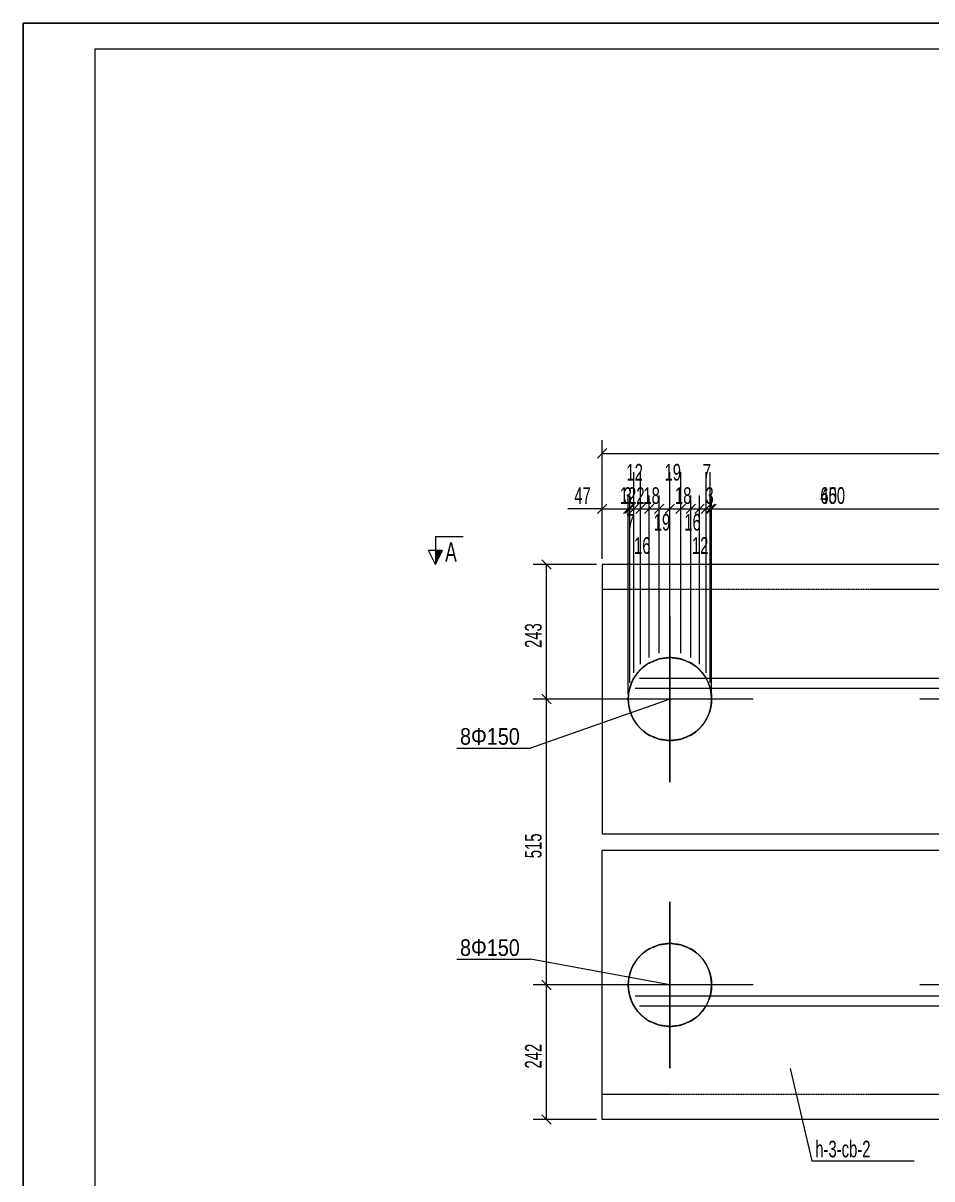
# Model space of a CAD drawing. Header units: millimetres. Extents: x 24 to 5990, y 50 to 4250.
# Drawn here: x 50 to 1686, y 2168 to 4250 of the extents above; entities that cross this region are included whole.
import ezdxf

# ---------------------------------------------------------------- set-up
doc = ezdxf.new("R2010")
doc.units = ezdxf.units.MM
doc.linetypes.add('XKITLINE00', pattern=[0])
doc.linetypes.add('XKITLINE04', pattern=[3, 0.5, -0.5, 0.5, -0.5, 0.5, -0.5])
for name, color, linetype, lineweight in [('Bolt', 7, 'Continuous', 0), ('BoltMark', 3, 'Continuous', 0), ('DrawingSheet', 5, 'Continuous', 0), ('OtherObjectType', 1, 'Continuous', 0), ('Part', 2, 'Continuous', 0), ('PartMark', 3, 'Continuous', 0), ('Section', 6, 'Continuous', 0), ('Z-DIMENSIONS', 1, 'Continuous', 0)]:
    doc.layers.add(name, color=color, linetype=linetype, lineweight=lineweight)
doc.styles.add('Arial', font='arial.ttf')
doc.styles.add('romsim', font='ARIAL.TTF')

# ---------------------------------------------------------------- blocks, each defined once
blk = doc.blocks.new('*A1')
at = {"layer": 'Bolt', "color": 7, "linetype": 'XKITLINE00', "lineweight": 0}
for p, q in [((1214.6, 2882.5), (1214.6, 3182.5)), ((1814.6, 2882.5), (1814.6, 3182.5)), ((2414.6, 2882.5), (2414.6, 3182.5)), ((3014.6, 2882.5), (3014.6, 3182.5)), ((1364.6, 3032.5), (1064.6, 3032.5)), ((1964.6, 3032.5), (1664.6, 3032.5)), ((2564.6, 3032.5), (2264.6, 3032.5)), ((3164.6, 3032.5), (2864.6, 3032.5)), ((1214.6, 2367.5), (1214.6, 2667.5)), ((1814.6, 2367.5), (1814.6, 2667.5)), ((2414.6, 2367.5), (2414.6, 2667.5)), ((3014.6, 2367.5), (3014.6, 2667.5)), ((1364.6, 2517.5), (1064.6, 2517.5)), ((1964.6, 2517.5), (1664.6, 2517.5)), ((2564.6, 2517.5), (2264.6, 2517.5)), ((3164.6, 2517.5), (2864.6, 2517.5))]:
    blk.add_line(p, q, dxfattribs=at)
for centre in [(1214.6, 3032.5), (1814.6, 3032.5), (2414.6, 3032.5), (3014.6, 3032.5), (1214.6, 2517.5), (1814.6, 2517.5), (2414.6, 2517.5), (3014.6, 2517.5)]:
    blk.add_circle(centre, 75, dxfattribs=at)
blk = doc.blocks.new('*A2')
at = {"layer": 'Bolt', "color": 7, "linetype": 'XKITLINE00', "lineweight": 0}
for p, q in [((1214.6, 3182.5), (1214.6, 2882.5)), ((1814.6, 3182.5), (1814.6, 2882.5)), ((2414.6, 3182.5), (2414.6, 2882.5)), ((3014.6, 3182.5), (3014.6, 2882.5)), ((1364.6, 3032.5), (1064.6, 3032.5)), ((1964.6, 3032.5), (1664.6, 3032.5)), ((2564.6, 3032.5), (2264.6, 3032.5)), ((3164.6, 3032.5), (2864.6, 3032.5)), ((1214.6, 2667.5), (1214.6, 2367.5)), ((1814.6, 2667.5), (1814.6, 2367.5)), ((2414.6, 2667.5), (2414.6, 2367.5)), ((3014.6, 2667.5), (3014.6, 2367.5)), ((1364.6, 2517.5), (1064.6, 2517.5)), ((1964.6, 2517.5), (1664.6, 2517.5)), ((2564.6, 2517.5), (2264.6, 2517.5)), ((3164.6, 2517.5), (2864.6, 2517.5))]:
    blk.add_line(p, q, dxfattribs=at)
for centre in [(1214.6, 3032.5), (1814.6, 3032.5), (2414.6, 3032.5), (3014.6, 3032.5), (1214.6, 2517.5), (1814.6, 2517.5), (2414.6, 2517.5), (3014.6, 2517.5)]:
    blk.add_circle(centre, 75, dxfattribs=at)
blk = doc.blocks.new('*A3')
at = {"layer": 'Part', "color": 4, "linetype": 'XKITLINE00', "lineweight": 0}
for p, q in [((1092.5, 3275), (1092.5, 2790)), ((4792.5, 3275), (1092.5, 3275)), ((1177.1, 3097.4), (1195.2, 3104.9)), ((1195.2, 3104.9), (1214.6, 3107.5)), ((1195.2, 3104.9), (1195.2, 3104.9)), ((1214.6, 3107.5), (1234, 3104.9)), ((1214.6, 3107.5), (1214.6, 3107.5)), ((1234, 3104.9), (1234, 3104.9)), ((1234, 3104.9), (1252.1, 3097.5)), ((1195.2, 2960.1), (1177.1, 2967.5)), ((1214.6, 2957.5), (1195.2, 2960.1)), ((1195.2, 2960.1), (1195.2, 2960.1)), ((1234, 2960), (1214.6, 2957.5)), ((1214.6, 2957.5), (1214.6, 2957.5)), ((1252.1, 2967.5), (1234, 2960)), ((1234, 2960), (1234, 2960)), ((1092.5, 2790), (3272.5, 2790)), ((1092.5, 2760), (3272.5, 2760)), ((1092.5, 2275), (1092.5, 2760)), ((1177.1, 2582.4), (1195.2, 2589.9)), ((1195.2, 2589.9), (1214.6, 2592.5)), ((1195.2, 2589.9), (1195.2, 2589.9)), ((1214.6, 2592.5), (1234, 2589.9)), ((1214.6, 2592.5), (1214.6, 2592.5)), ((1234, 2589.9), (1234, 2589.9)), ((1234, 2589.9), (1252.1, 2582.5)), ((1195.2, 2445.1), (1177.1, 2452.5)), ((1214.6, 2442.5), (1195.2, 2445.1)), ((1195.2, 2445.1), (1195.2, 2445.1)), ((1234, 2445), (1214.6, 2442.5)), ((1214.6, 2442.5), (1214.6, 2442.5)), ((1252.1, 2452.5), (1234, 2445)), ((1234, 2445), (1234, 2445)), ((4792.5, 2275), (1092.5, 2275))]:
    blk.add_line(p, q, dxfattribs=at)
at = {"layer": 'Part', "color": 7, "linetype": 'XKITLINE04', "lineweight": 0}
for p, q in [((4792.5, 3230), (1092.5, 3230)), ((1195.2, 3104.9), (1177.1, 3097.4)), ((1177.1, 3097.4), (1195.2, 3104.9)), ((1195.2, 3104.9), (1177.1, 3097.4)), ((1214.6, 3107.5), (1195.2, 3104.9)), ((1195.2, 3104.9), (1214.6, 3107.5)), ((1214.6, 3107.5), (1195.2, 3104.9)), ((1195.2, 3104.9), (1195.2, 3104.9)), ((1195.2, 3104.9), (1195.2, 3104.9)), ((1234, 3104.9), (1214.6, 3107.5)), ((1214.6, 3107.5), (1234, 3104.9)), ((1234, 3104.9), (1214.6, 3107.5)), ((1214.6, 3107.5), (1214.6, 3107.5)), ((1234, 3104.9), (1234, 3104.9)), ((1252.1, 3097.5), (1234, 3104.9)), ((1234, 3104.9), (1252.1, 3097.5)), ((1252.1, 3097.5), (1234, 3104.9)), ((1252.1, 3097.5), (1252.1, 3097.5)), ((1177.1, 2967.6), (1195.2, 2960.1)), ((1195.2, 2960.1), (1177.1, 2967.6)), ((1177.1, 2967.5), (1195.2, 2960.1)), ((1195.2, 2960.1), (1214.6, 2957.5)), ((1214.6, 2957.5), (1195.2, 2960.1)), ((1195.2, 2960.1), (1214.6, 2957.5)), ((1195.2, 2960.1), (1195.2, 2960.1)), ((1214.6, 2957.5), (1234, 2960)), ((1234, 2960), (1214.6, 2957.5)), ((1214.6, 2957.5), (1234, 2960)), ((1214.6, 2957.5), (1214.6, 2957.5)), ((1234, 2960), (1252.1, 2967.5)), ((1252.1, 2967.5), (1234, 2960)), ((1234, 2960), (1252.1, 2967.5)), ((1234, 2960), (1234, 2960)), ((1195.2, 2589.9), (1177.1, 2582.4)), ((1177.1, 2582.4), (1195.2, 2589.9)), ((1195.2, 2589.9), (1177.1, 2582.4)), ((1214.6, 2592.5), (1195.2, 2589.9)), ((1195.2, 2589.9), (1214.6, 2592.5)), ((1214.6, 2592.5), (1195.2, 2589.9)), ((1195.2, 2589.9), (1195.2, 2589.9)), ((1195.2, 2589.9), (1195.2, 2589.9)), ((1234, 2589.9), (1214.6, 2592.5)), ((1214.6, 2592.5), (1234, 2589.9)), ((1214.6, 2592.5), (1214.6, 2592.5)), ((1234, 2589.9), (1214.6, 2592.5)), ((1234, 2589.9), (1234, 2589.9)), ((1252.1, 2582.5), (1234, 2589.9)), ((1234, 2589.9), (1252.1, 2582.5)), ((1252.1, 2582.5), (1234, 2589.9)), ((1252.1, 2582.5), (1252.1, 2582.5)), ((1177.1, 2452.6), (1195.2, 2445.1)), ((1195.2, 2445.1), (1177.1, 2452.6)), ((1177.1, 2452.5), (1195.2, 2445.1)), ((1195.2, 2445.1), (1214.6, 2442.5)), ((1214.6, 2442.5), (1195.2, 2445.1)), ((1195.2, 2445.1), (1195.2, 2445.1)), ((1195.2, 2445.1), (1214.6, 2442.5)), ((1214.6, 2442.5), (1234, 2445)), ((1234, 2445), (1214.6, 2442.5)), ((1214.6, 2442.5), (1234, 2445)), ((1214.6, 2442.5), (1214.6, 2442.5)), ((1234, 2445), (1252.1, 2452.5)), ((1252.1, 2452.5), (1234, 2445)), ((1234, 2445), (1252.1, 2452.5)), ((1234, 2445), (1234, 2445)), ((4792.5, 2320), (1092.5, 2320))]:
    blk.add_line(p, q, dxfattribs=at)
at = {"layer": 'Part', "color": 4, "linetype": 'XKITLINE00', "lineweight": 0}
for centre, start, end in [((1214.6, 3032.5), 120.0163, 239.9837), ((1214.6, 3032.5), 299.9837, 60.0163), ((1214.6, 2517.5), 120.0163, 239.9837), ((1214.6, 2517.5), 299.9837, 60.0163)]:
    blk.add_arc(centre, 75, start, end, dxfattribs=at)
at = {"layer": 'Part', "color": 7, "linetype": 'XKITLINE04', "lineweight": 0}
for centre, start, end in [((1214.6, 3032.5), 120.0163, 239.9837), ((1214.6, 3032.5), 120.0163, 239.9837), ((1214.6, 3032.5), 120.0163, 239.9837), ((1214.6, 3032.5), 299.9837, 60.0163), ((1214.6, 3032.5), 299.9837, 60.0163), ((1214.6, 3032.5), 299.9837, 60.0163), ((1214.6, 2517.5), 120.0163, 239.9837), ((1214.6, 2517.5), 120.0163, 239.9837), ((1214.6, 2517.5), 120.0163, 239.9837), ((1214.6, 2517.5), 299.9837, 60.0163), ((1214.6, 2517.5), 299.9837, 60.0163), ((1214.6, 2517.5), 299.9837, 60.0163)]:
    blk.add_arc(centre, 75, start, end, dxfattribs=at)
blk = doc.blocks.new('*A7')
at = {"layer": 'DrawingSheet', "color": 5, "linetype": 'XKITLINE00', "lineweight": 0}
for p, q in [((5990, 4250), (50, 4250)), ((50, 4250), (50, 50))]:
    blk.add_line(p, q, dxfattribs=at)
blk = doc.blocks.new('*A9')
at = {"layer": 'OtherObjectType', "color": 7, "linetype": 'XKITLINE00', "lineweight": 0}
for p, q in [((50, 4250), (5990, 4250)), ((50, 50), (50, 4250)), ((180, 4203.5), (5940.3, 4203.5)), ((180, 96.5), (180, 4203.5))]:
    blk.add_line(p, q, dxfattribs=at)
blk = doc.blocks.new('*A10')
at = {"layer": 'Z-DIMENSIONS', "color": 3, "linetype": 'XKITLINE00', "lineweight": 0}
for p, q in [((984, 2526), (1001, 2509)), ((1204.6, 2517.5), (968.5, 2517.5)), ((992.5, 2275), (992.5, 2517.5)), ((1082.5, 2275), (968.5, 2275)), ((984, 2283.5), (1001, 2266.5))]:
    blk.add_line(p, q, dxfattribs=at)
at = {"layer": 'Z-DIMENSIONS', "color": 7}
for p in [(992.5, 2517.5), (992.5, 2275)]:
    blk.add_point(p, dxfattribs=at)
at = {"layer": 'Z-DIMENSIONS', "color": 7, "style": 'romsim', "width": 0.6375}
blk.add_text('242', height=30, rotation=90.0002, dxfattribs=at).set_placement((983.5, 2367))
blk = doc.blocks.new('*A11')
at = {"layer": 'Z-DIMENSIONS', "color": 3, "linetype": 'XKITLINE00', "lineweight": 0}
for p, q in [((984, 3041), (1001, 3024)), ((1204.6, 3032.5), (968.5, 3032.5)), ((992.5, 2517.5), (992.5, 3032.5)), ((984, 2526), (1001, 2509)), ((1204.6, 2517.5), (968.5, 2517.5))]:
    blk.add_line(p, q, dxfattribs=at)
at = {"layer": 'Z-DIMENSIONS', "color": 7}
for p in [(992.5, 3032.5), (992.5, 2517.5)]:
    blk.add_point(p, dxfattribs=at)
at = {"layer": 'Z-DIMENSIONS', "color": 7, "style": 'romsim', "width": 0.6375}
blk.add_text('515', height=30, rotation=90.0002, dxfattribs=at).set_placement((983.5, 2745.8))
blk = doc.blocks.new('*A12')
at = {"layer": 'Z-DIMENSIONS', "color": 3, "linetype": 'XKITLINE00', "lineweight": 0}
for p, q in [((1082.5, 3275), (968.5, 3275)), ((984, 3283.5), (1001, 3266.5)), ((992.5, 3032.5), (992.5, 3275)), ((984, 3041), (1001, 3024)), ((1204.6, 3032.5), (968.5, 3032.5))]:
    blk.add_line(p, q, dxfattribs=at)
at = {"layer": 'Z-DIMENSIONS', "color": 7}
for p in [(992.5, 3275), (992.5, 3032.5)]:
    blk.add_point(p, dxfattribs=at)
at = {"layer": 'Z-DIMENSIONS', "color": 7, "style": 'romsim', "width": 0.6375}
blk.add_text('243', height=30, rotation=90.0002, dxfattribs=at).set_placement((983.5, 3124.5))
blk = doc.blocks.new('*A13')
at = {"layer": 'Z-DIMENSIONS', "color": 3, "linetype": 'XKITLINE00', "lineweight": 0}
for p, q in [((1092.5, 3285), (1092.5, 3399)), ((1139.6, 3042.5), (1139.6, 3399)), ((1092.5, 3375), (1031, 3375)), ((1092.5, 3375), (1031, 3375)), ((1101, 3383.5), (1084, 3366.5)), ((1092.5, 3375), (1139.6, 3375)), ((1148.1, 3383.5), (1131.2, 3366.5))]:
    blk.add_line(p, q, dxfattribs=at)
at = {"layer": 'Z-DIMENSIONS', "color": 7}
for p in [(1092.5, 3375), (1139.6, 3375)]:
    blk.add_point(p, dxfattribs=at)
at = {"layer": 'Z-DIMENSIONS', "color": 7, "style": 'romsim', "width": 0.6375}
blk.add_text('47', height=30, dxfattribs=at).set_placement((1042.3, 3384))
blk = doc.blocks.new('*A41')
at = {"layer": 'Z-DIMENSIONS', "color": 3, "linetype": 'XKITLINE00', "lineweight": 0}
for p, q in [((1159.7, 2480), (3066.5, 2480)), ((3034, 2488.5), (3051, 2471.5)), ((3042.5, 2275), (3042.5, 2480)), ((2952.5, 2275), (3066.5, 2275)), ((3034, 2283.5), (3051, 2266.5))]:
    blk.add_line(p, q, dxfattribs=at)
at = {"layer": 'Z-DIMENSIONS', "color": 7}
for p in [(3042.5, 2480), (3042.5, 2275)]:
    blk.add_point(p, dxfattribs=at)
at = {"layer": 'Z-DIMENSIONS', "color": 7, "style": 'romsim', "width": 0.6375}
blk.add_text('205', height=30, rotation=90.0002, dxfattribs=at).set_placement((3033.5, 2348.3))
blk = doc.blocks.new('*A42')
at = {"layer": 'Z-DIMENSIONS', "color": 3, "linetype": 'XKITLINE00', "lineweight": 0}
for p, q in [((3034, 2506.6), (3051, 2489.6)), ((1152.2, 2498.1), (3066.5, 2498.1)), ((1159.7, 2480), (3066.5, 2480)), ((3034, 2488.5), (3051, 2471.5)), ((3042.5, 2480), (3042.5, 2498.1))]:
    blk.add_line(p, q, dxfattribs=at)
at = {"layer": 'Z-DIMENSIONS', "color": 7}
for p in [(3042.5, 2498.1), (3042.5, 2480)]:
    blk.add_point(p, dxfattribs=at)
at = {"layer": 'Z-DIMENSIONS', "color": 7, "style": 'romsim', "width": 0.6375}
blk.add_text('18', height=30, rotation=90.0002, dxfattribs=at).set_placement((3033.5, 2469.6))
blk = doc.blocks.new('*A43')
at = {"layer": 'Z-DIMENSIONS', "color": 3, "linetype": 'XKITLINE00', "lineweight": 0}
for p, q in [((3034, 3060.4), (3051, 3043.4)), ((1152.2, 3051.9), (3066.5, 3051.9)), ((3042.5, 2498.1), (3042.5, 3051.9)), ((3034, 2506.6), (3051, 2489.6)), ((1152.2, 2498.1), (3066.5, 2498.1))]:
    blk.add_line(p, q, dxfattribs=at)
at = {"layer": 'Z-DIMENSIONS', "color": 7}
for p in [(3042.5, 3051.9), (3042.5, 2498.1)]:
    blk.add_point(p, dxfattribs=at)
at = {"layer": 'Z-DIMENSIONS', "color": 7, "style": 'romsim', "width": 0.6375}
blk.add_text('554', height=30, rotation=90.0002, dxfattribs=at).set_placement((3033.5, 2745.8))
blk = doc.blocks.new('*A44')
at = {"layer": 'Z-DIMENSIONS', "color": 3, "linetype": 'XKITLINE00', "lineweight": 0}
for p, q in [((1159.7, 3070), (3066.5, 3070)), ((3034, 3078.5), (3051, 3061.5)), ((3034, 3060.4), (3051, 3043.4)), ((3042.5, 3051.9), (3042.5, 3070)), ((1152.2, 3051.9), (3066.5, 3051.9))]:
    blk.add_line(p, q, dxfattribs=at)
at = {"layer": 'Z-DIMENSIONS', "color": 7}
for p in [(3042.5, 3070), (3042.5, 3051.9)]:
    blk.add_point(p, dxfattribs=at)
at = {"layer": 'Z-DIMENSIONS', "color": 7, "style": 'romsim', "width": 0.6375}
blk.add_text('18', height=30, rotation=90.0002, dxfattribs=at).set_placement((3033.5, 3041.5))
blk = doc.blocks.new('*A45')
at = {"layer": 'Z-DIMENSIONS', "color": 3, "linetype": 'XKITLINE00', "lineweight": 0}
for p, q in [((2952.5, 3275), (3066.5, 3275)), ((3034, 3283.5), (3051, 3266.5)), ((3042.5, 3070), (3042.5, 3275)), ((1159.7, 3070), (3066.5, 3070)), ((3034, 3078.5), (3051, 3061.5))]:
    blk.add_line(p, q, dxfattribs=at)
at = {"layer": 'Z-DIMENSIONS', "color": 7}
for p in [(3042.5, 3275), (3042.5, 3070)]:
    blk.add_point(p, dxfattribs=at)
at = {"layer": 'Z-DIMENSIONS', "color": 7, "style": 'romsim', "width": 0.6375}
blk.add_text('205', height=30, rotation=90.0002, dxfattribs=at).set_placement((3033.5, 3143.3))
blk = doc.blocks.new('*A51')
at = {"layer": 'BoltMark', "color": 4, "linetype": 'XKITLINE00', "lineweight": 0}
for p in [(830.6, 2563.8), (1214.6, 2517.5)]:
    blk.add_line(p, (963.5, 2563.8), dxfattribs=at)
at = {"layer": 'BoltMark', "color": 7, "style": 'Arial', "width": 0.85}
blk.add_text('8\\M+5A6B5150', height=30, dxfattribs=at).set_placement((836.6, 2569.8))
blk = doc.blocks.new('*A52')
at = {"layer": 'BoltMark', "color": 4, "linetype": 'XKITLINE00', "lineweight": 0}
for p in [(1214.6, 3032.5), (830.6, 2944.2)]:
    blk.add_line(p, (963.5, 2944.2), dxfattribs=at)
at = {"layer": 'BoltMark', "color": 7, "style": 'Arial', "width": 0.85}
blk.add_text('8\\M+5A6B5150', height=30, dxfattribs=at).set_placement((836.6, 2950.2))
blk = doc.blocks.new('*A53')
at = {"layer": 'PartMark', "color": 7, "linetype": 'XKITLINE00', "lineweight": 0}
for p, q in [((1431.3, 2366.9), (1470.2, 2201)), ((1470.2, 2201), (1654.6, 2201))]:
    blk.add_line(p, q, dxfattribs=at)
at = {"layer": 'PartMark', "color": 7, "style": 'romsim', "width": 0.6375}
blk.add_text('h-3-cb-2', height=30, dxfattribs=at).set_placement((1476.2, 2207))
blk = doc.blocks.new('*A54')
at = {"layer": 'Section'}
blk.add_hatch(color=6, dxfattribs=at).paths.add_polyline_path([(805, 3300), (792.5, 3275), (792.5, 3300)], flags=17)
at = {"layer": 'Section', "color": 6, "linetype": 'XKITLINE00', "lineweight": 0}
for p, q in [((792.5, 3325), (842.5, 3325)), ((792.5, 3325), (792.5, 3275)), ((792.5, 3275), (780, 3300)), ((805, 3300), (780, 3300)), ((792.5, 3275), (805, 3300))]:
    blk.add_line(p, q, dxfattribs=at)
at = {"layer": 'Section', "color": 6, "style": 'romsim', "width": 0.6375}
blk.add_text('A', height=35, dxfattribs=at).set_placement((810, 3280))
blk = doc.blocks.new('*A55')
at = {"layer": 'Z-DIMENSIONS', "color": 3, "linetype": 'XKITLINE00', "lineweight": 0}
for p, q in [((1092.5, 3285), (1092.5, 3499)), ((1101, 3483.5), (1084, 3466.5)), ((1092.5, 3475), (4792.5, 3475))]:
    blk.add_line(p, q, dxfattribs=at)
at = {"layer": 'Z-DIMENSIONS', "color": 7}
blk.add_point((1092.5, 3475), dxfattribs=at)
blk = doc.blocks.new('*A56')
at = {"layer": 'Z-DIMENSIONS', "color": 3, "linetype": 'XKITLINE00', "lineweight": 0}
for p, q in [((1092.5, 3285), (1092.5, 3399)), ((1214.6, 3042.5), (1214.6, 3399)), ((1101, 3383.5), (1084, 3366.5)), ((1092.5, 3375), (1214.6, 3375)), ((1223.1, 3383.5), (1206.2, 3366.5))]:
    blk.add_line(p, q, dxfattribs=at)
at = {"layer": 'Z-DIMENSIONS', "color": 7}
for p in [(1092.5, 3375), (1214.6, 3375)]:
    blk.add_point(p, dxfattribs=at)
at = {"layer": 'Z-DIMENSIONS', "color": 7, "style": 'romsim', "width": 0.6375}
blk.add_text('122', height=30, dxfattribs=at).set_placement((1124.3, 3384))
blk = doc.blocks.new('*A57')
at = {"layer": 'Z-DIMENSIONS', "color": 3, "linetype": 'XKITLINE00', "lineweight": 0}
for p, q in [((1214.6, 3042.5), (1214.6, 3399)), ((1814.6, 3042.5), (1814.6, 3399)), ((1223.1, 3383.5), (1206.2, 3366.5)), ((1214.6, 3375), (1814.6, 3375)), ((1823.1, 3383.5), (1806.2, 3366.5))]:
    blk.add_line(p, q, dxfattribs=at)
at = {"layer": 'Z-DIMENSIONS', "color": 7}
for p in [(1214.6, 3375), (1814.6, 3375)]:
    blk.add_point(p, dxfattribs=at)
at = {"layer": 'Z-DIMENSIONS', "color": 7, "style": 'romsim', "width": 0.6375}
blk.add_text('600', height=30, dxfattribs=at).set_placement((1485.4, 3384))
blk = doc.blocks.new('*A61')
at = {"layer": 'Z-DIMENSIONS', "color": 3, "linetype": 'XKITLINE00', "lineweight": 0}
for p, q in [((1139.6, 3042.5), (1139.6, 3399)), ((1142.2, 3061.9), (1142.2, 3399)), ((1148.1, 3383.5), (1131.2, 3366.5)), ((1150.7, 3383.5), (1133.7, 3366.5)), ((1139.6, 3375), (1142.2, 3375))]:
    blk.add_line(p, q, dxfattribs=at)
at = {"layer": 'Z-DIMENSIONS', "color": 7}
for p in [(1139.6, 3375), (1142.2, 3375)]:
    blk.add_point(p, dxfattribs=at)
at = {"layer": 'Z-DIMENSIONS', "color": 7, "style": 'romsim', "width": 0.6375}
blk.add_text('3', height=30, dxfattribs=at).set_placement((1131.2, 3384))
blk = doc.blocks.new('*A62')
at = {"layer": 'Z-DIMENSIONS', "color": 3, "linetype": 'XKITLINE00', "lineweight": 0}
for p, q in [((1142.2, 3061.9), (1142.2, 3399)), ((1149.7, 3080), (1149.7, 3399)), ((1150.7, 3383.5), (1133.7, 3366.5)), ((1158.2, 3383.5), (1141.2, 3366.5)), ((1142.2, 3375), (1149.7, 3375))]:
    blk.add_line(p, q, dxfattribs=at)
at = {"layer": 'Z-DIMENSIONS', "color": 7}
for p in [(1142.2, 3375), (1149.7, 3375)]:
    blk.add_point(p, dxfattribs=at)
at = {"layer": 'Z-DIMENSIONS', "color": 7, "style": 'romsim', "width": 0.6375}
blk.add_text('7', height=30, dxfattribs=at).set_placement((1136.2, 3336))
blk = doc.blocks.new('*A63')
at = {"layer": 'Z-DIMENSIONS', "color": 3, "linetype": 'XKITLINE00', "lineweight": 0}
for p, q in [((1149.7, 3080), (1149.7, 3441)), ((1161.6, 3095.5), (1161.6, 3441)), ((1158.2, 3383.5), (1141.2, 3366.5)), ((1149.7, 3375), (1161.6, 3375)), ((1170.1, 3383.5), (1153.1, 3366.5))]:
    blk.add_line(p, q, dxfattribs=at)
at = {"layer": 'Z-DIMENSIONS', "color": 7}
for p in [(1149.7, 3375), (1161.6, 3375)]:
    blk.add_point(p, dxfattribs=at)
at = {"layer": 'Z-DIMENSIONS', "color": 7, "style": 'romsim', "width": 0.6375}
blk.add_text('12', height=30, dxfattribs=at).set_placement((1136.2, 3426))
blk = doc.blocks.new('*A64')
at = {"layer": 'Z-DIMENSIONS', "color": 3, "linetype": 'XKITLINE00', "lineweight": 0}
for p, q in [((1161.6, 3095.5), (1161.6, 3399)), ((1177.1, 3107.4), (1177.1, 3399)), ((1170.1, 3383.5), (1153.1, 3366.5)), ((1161.6, 3375), (1177.1, 3375)), ((1185.6, 3383.5), (1168.6, 3366.5))]:
    blk.add_line(p, q, dxfattribs=at)
at = {"layer": 'Z-DIMENSIONS', "color": 7}
for p in [(1161.6, 3375), (1177.1, 3375)]:
    blk.add_point(p, dxfattribs=at)
at = {"layer": 'Z-DIMENSIONS', "color": 7, "style": 'romsim', "width": 0.6375}
blk.add_text('16', height=30, dxfattribs=at).set_placement((1149.9, 3294))
blk = doc.blocks.new('*A65')
at = {"layer": 'Z-DIMENSIONS', "color": 3, "linetype": 'XKITLINE00', "lineweight": 0}
for p, q in [((1177.1, 3107.4), (1177.1, 3399)), ((1195.2, 3114.9), (1195.2, 3399)), ((1185.6, 3383.5), (1168.6, 3366.5)), ((1177.1, 3375), (1195.2, 3375)), ((1203.7, 3383.5), (1186.7, 3366.5))]:
    blk.add_line(p, q, dxfattribs=at)
at = {"layer": 'Z-DIMENSIONS', "color": 7}
for p in [(1177.1, 3375), (1195.2, 3375)]:
    blk.add_point(p, dxfattribs=at)
at = {"layer": 'Z-DIMENSIONS', "color": 7, "style": 'romsim', "width": 0.6375}
blk.add_text('18', height=30, dxfattribs=at).set_placement((1166.7, 3384))
blk = doc.blocks.new('*A66')
at = {"layer": 'Z-DIMENSIONS', "color": 3, "linetype": 'XKITLINE00', "lineweight": 0}
for p, q in [((1195.2, 3114.9), (1195.2, 3399)), ((1214.6, 3117.5), (1214.6, 3399)), ((1203.7, 3383.5), (1186.7, 3366.5)), ((1195.2, 3375), (1214.6, 3375)), ((1223.1, 3383.5), (1206.1, 3366.5))]:
    blk.add_line(p, q, dxfattribs=at)
at = {"layer": 'Z-DIMENSIONS', "color": 7}
for p in [(1195.2, 3375), (1214.6, 3375)]:
    blk.add_point(p, dxfattribs=at)
at = {"layer": 'Z-DIMENSIONS', "color": 7, "style": 'romsim', "width": 0.6375}
blk.add_text('19', height=30, dxfattribs=at).set_placement((1185.4, 3336))
blk = doc.blocks.new('*A67')
at = {"layer": 'Z-DIMENSIONS', "color": 3, "linetype": 'XKITLINE00', "lineweight": 0}
for p, q in [((1214.6, 3117.5), (1214.6, 3441)), ((1234, 3114.9), (1234, 3441)), ((1223.1, 3383.5), (1206.1, 3366.5)), ((1214.6, 3375), (1234, 3375)), ((1242.5, 3383.5), (1225.5, 3366.5))]:
    blk.add_line(p, q, dxfattribs=at)
at = {"layer": 'Z-DIMENSIONS', "color": 7}
for p in [(1214.6, 3375), (1234, 3375)]:
    blk.add_point(p, dxfattribs=at)
at = {"layer": 'Z-DIMENSIONS', "color": 7, "style": 'romsim', "width": 0.6375}
blk.add_text('19', height=30, dxfattribs=at).set_placement((1204.8, 3426))
blk = doc.blocks.new('*A68')
at = {"layer": 'Z-DIMENSIONS', "color": 3, "linetype": 'XKITLINE00', "lineweight": 0}
for p, q in [((1234, 3114.9), (1234, 3399)), ((1252.1, 3107.5), (1252.1, 3399)), ((1242.5, 3383.5), (1225.5, 3366.5)), ((1234, 3375), (1252.1, 3375)), ((1260.6, 3383.5), (1243.6, 3366.5))]:
    blk.add_line(p, q, dxfattribs=at)
at = {"layer": 'Z-DIMENSIONS', "color": 7}
for p in [(1234, 3375), (1252.1, 3375)]:
    blk.add_point(p, dxfattribs=at)
at = {"layer": 'Z-DIMENSIONS', "color": 7, "style": 'romsim', "width": 0.6375}
blk.add_text('18', height=30, dxfattribs=at).set_placement((1223.6, 3384))
blk = doc.blocks.new('*A69')
at = {"layer": 'Z-DIMENSIONS', "color": 3, "linetype": 'XKITLINE00', "lineweight": 0}
for p, q in [((1252.1, 3107.5), (1252.1, 3399)), ((1267.7, 3095.5), (1267.7, 3399)), ((1260.6, 3383.5), (1243.6, 3366.5)), ((1252.1, 3375), (1267.7, 3375)), ((1276.1, 3383.5), (1259.2, 3366.5))]:
    blk.add_line(p, q, dxfattribs=at)
at = {"layer": 'Z-DIMENSIONS', "color": 7}
for p in [(1252.1, 3375), (1267.7, 3375)]:
    blk.add_point(p, dxfattribs=at)
at = {"layer": 'Z-DIMENSIONS', "color": 7, "style": 'romsim', "width": 0.6375}
blk.add_text('16', height=30, dxfattribs=at).set_placement((1240.4, 3336))
blk = doc.blocks.new('*A70')
at = {"layer": 'Z-DIMENSIONS', "color": 3, "linetype": 'XKITLINE00', "lineweight": 0}
for p, q in [((1267.7, 3095.5), (1267.7, 3399)), ((1279.6, 3080), (1279.6, 3399)), ((1276.1, 3383.5), (1259.2, 3366.5)), ((1267.7, 3375), (1279.6, 3375)), ((1288.1, 3383.5), (1271.1, 3366.5))]:
    blk.add_line(p, q, dxfattribs=at)
at = {"layer": 'Z-DIMENSIONS', "color": 7}
for p in [(1267.7, 3375), (1279.6, 3375)]:
    blk.add_point(p, dxfattribs=at)
at = {"layer": 'Z-DIMENSIONS', "color": 7, "style": 'romsim', "width": 0.6375}
blk.add_text('12', height=30, dxfattribs=at).set_placement((1254.1, 3294))
blk = doc.blocks.new('*A71')
at = {"layer": 'Z-DIMENSIONS', "color": 3, "linetype": 'XKITLINE00', "lineweight": 0}
for p, q in [((1279.6, 3080), (1279.6, 3441)), ((1287.1, 3061.9), (1287.1, 3441)), ((1288.1, 3383.5), (1271.1, 3366.5)), ((1295.6, 3383.5), (1278.6, 3366.5)), ((1279.6, 3375), (1287.1, 3375))]:
    blk.add_line(p, q, dxfattribs=at)
at = {"layer": 'Z-DIMENSIONS', "color": 7}
for p in [(1279.6, 3375), (1287.1, 3375)]:
    blk.add_point(p, dxfattribs=at)
at = {"layer": 'Z-DIMENSIONS', "color": 7, "style": 'romsim', "width": 0.6375}
blk.add_text('7', height=30, dxfattribs=at).set_placement((1273.6, 3426))
blk = doc.blocks.new('*A72')
at = {"layer": 'Z-DIMENSIONS', "color": 3, "linetype": 'XKITLINE00', "lineweight": 0}
for p, q in [((1287.1, 3061.9), (1287.1, 3399)), ((1289.6, 3042.5), (1289.6, 3399)), ((1295.6, 3383.5), (1278.6, 3366.5)), ((1298.1, 3383.5), (1281.2, 3366.5)), ((1287.1, 3375), (1289.6, 3375))]:
    blk.add_line(p, q, dxfattribs=at)
at = {"layer": 'Z-DIMENSIONS', "color": 7}
for p in [(1287.1, 3375), (1289.6, 3375)]:
    blk.add_point(p, dxfattribs=at)
at = {"layer": 'Z-DIMENSIONS', "color": 7, "style": 'romsim', "width": 0.6375}
blk.add_text('3', height=30, dxfattribs=at).set_placement((1278.6, 3384))
blk = doc.blocks.new('*A73')
at = {"layer": 'Z-DIMENSIONS', "color": 3, "linetype": 'XKITLINE00', "lineweight": 0}
for p, q in [((1289.6, 3042.5), (1289.6, 3399)), ((1739.6, 3042.5), (1739.6, 3399)), ((1298.1, 3383.5), (1281.2, 3366.5)), ((1289.6, 3375), (1739.6, 3375)), ((1748.1, 3383.5), (1731.2, 3366.5))]:
    blk.add_line(p, q, dxfattribs=at)
at = {"layer": 'Z-DIMENSIONS', "color": 7}
for p in [(1289.6, 3375), (1739.6, 3375)]:
    blk.add_point(p, dxfattribs=at)
at = {"layer": 'Z-DIMENSIONS', "color": 7, "style": 'romsim', "width": 0.6375}
blk.add_text('450', height=30, dxfattribs=at).set_placement((1485.4, 3384))

msp = doc.modelspace()

# ---------------------------------------------------------------- block references
at = {"lineweight": 0}
for name in ['*A7', '*A9', '*A55', '*A63', '*A67', '*A71', '*A56', '*A61', '*A65', '*A57', '*A68', '*A72', '*A73', '*A13', '*A62', '*A64', '*A66', '*A69', '*A70', '*A54', '*A12', '*A3', '*A45', '*A1', '*A2', '*A44', '*A43', '*A11', '*A52', '*A51', '*A10', '*A42', '*A41', '*A53']:
    msp.add_blockref(name, (0, 0), dxfattribs=at)

doc.saveas('drawing.dxf')
